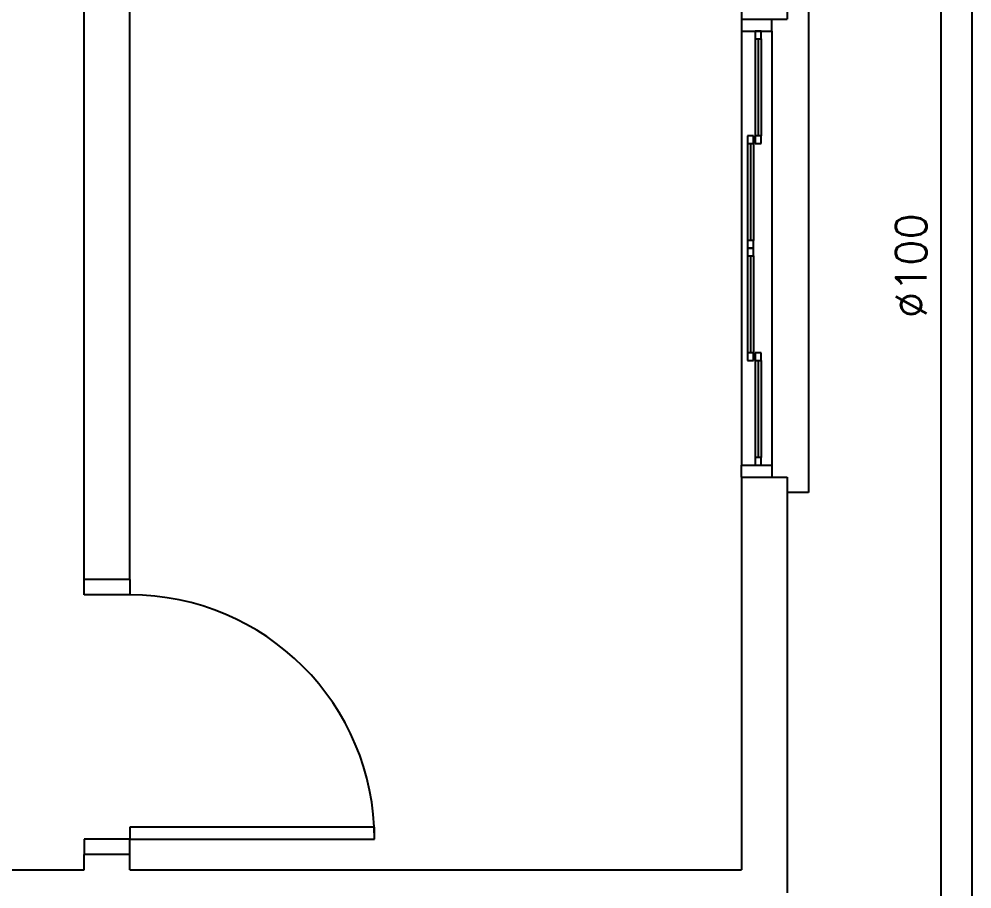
# Model space of a CAD drawing. Extents: x 241 to 398, y 106 to 179.
# Drawn here: x 250.682 to 253.799, y 126.914 to 129.762 of the extents above; entities that cross this region are included whole.
import ezdxf
from ezdxf.enums import TextEntityAlignment as Align

# ---------------------------------------------------------------- set-up
doc = ezdxf.new("R2010")
doc.units = 0
for name, color, linetype in [('ALVVISTA', 8, 'CONTINUOUS'), ('TIGRECAD', 2, 'CONTINUOUS'), ('TINTERNO', 7, 'CONTINUOUS')]:
    doc.layers.add(name, color=color, linetype=linetype)
doc.styles.add('ROMANS', font='romans.shx')

msp = doc.modelspace()

# ---------------------------------------------------------------- linework, layer by layer
at = {"layer": 'ALVVISTA'}
for p, q in [((253.1952, 131.1219, -3.35), (253.1952, 129.7619, -3.35)), ((253.0452, 131.0469, -3.35), (253.0452, 129.7619, -3.35)), ((251.0452, 127.9269, -3.35), (251.0452, 129.8869, -3.35)), ((250.8952, 127.9269, -3.35), (250.8952, 129.8119, -3.35)), ((253.2652, 129.8119, -3.35), (253.2652, 128.2119, -3.35)), ((253.0452, 129.7619, -3.35), (253.1952, 129.7619, -3.35)), ((253.0452, 129.7619, -3.35), (253.0452, 129.7219, -3.35)), ((253.1452, 129.7219, -3.35), (253.1452, 129.7619, -3.35)), ((253.0452, 129.7219, -3.35), (253.0452, 128.3019, -3.35)), ((253.0452, 129.7219, -3.35), (253.1452, 129.7219, -3.35)), ((253.0902, 129.7219, -3.35), (253.0902, 129.6969, -3.35)), ((253.1102, 129.7219, -3.35), (253.0902, 129.7219, -3.35)), ((253.1102, 129.6969, -3.35), (253.1102, 129.7219, -3.35)), ((253.1452, 129.7219, -3.35), (253.1452, 128.3019, -3.35)), ((253.0902, 129.6969, -3.35), (253.0902, 129.3794, -3.35)), ((253.0902, 129.6969, -3.35), (253.1102, 129.6969, -3.35)), ((253.1002, 129.6969, -3.35), (253.1002, 129.3794, -3.35)), ((253.1102, 129.6969, -3.35), (253.1102, 129.3794, -3.35)), ((253.0652, 129.3794, -3.35), (253.0652, 129.3544, -3.35)), ((253.0852, 129.3794, -3.35), (253.0652, 129.3794, -3.35)), ((253.0852, 129.3544, -3.35), (253.0852, 129.3794, -3.35)), ((253.1102, 129.3794, -3.35), (253.0902, 129.3794, -3.35)), ((253.0902, 129.3794, -3.35), (253.0902, 129.3544, -3.35)), ((253.1102, 129.3544, -3.35), (253.1102, 129.3794, -3.35)), ((253.0652, 129.3544, -3.35), (253.0652, 129.0369, -3.35)), ((253.0652, 129.3544, -3.35), (253.0852, 129.3544, -3.35)), ((253.0752, 129.3544, -3.35), (253.0752, 129.0369, -3.35)), ((253.0852, 129.3544, -3.35), (253.0852, 129.0369, -3.35)), ((253.0902, 129.3544, -3.35), (253.1102, 129.3544, -3.35)), ((253.0852, 129.0369, -3.35), (253.0652, 129.0369, -3.35)), ((253.0652, 129.0369, -3.35), (253.0652, 129.0119, -3.35)), ((253.0852, 129.0119, -3.35), (253.0852, 129.0369, -3.35)), ((253.0652, 129.0119, -3.35), (253.0652, 128.9869, -3.35)), ((253.0852, 129.0119, -3.35), (253.0652, 129.0119, -3.35)), ((253.0652, 129.0119, -3.35), (253.0852, 129.0119, -3.35)), ((253.0652, 128.9869, -3.35), (253.0652, 128.6694, -3.35)), ((253.0652, 128.9869, -3.35), (253.0852, 128.9869, -3.35)), ((253.0752, 128.9869, -3.35), (253.0752, 128.6694, -3.35)), ((253.0852, 128.9869, -3.35), (253.0852, 129.0119, -3.35)), ((253.0852, 128.9869, -3.35), (253.0852, 128.6694, -3.35)), ((253.0852, 128.6694, -3.35), (253.0652, 128.6694, -3.35)), ((253.0652, 128.6694, -3.35), (253.0652, 128.6444, -3.35)), ((253.0652, 128.6444, -3.35), (253.0852, 128.6444, -3.35)), ((253.0852, 128.6444, -3.35), (253.0852, 128.6694, -3.35)), ((253.0902, 128.6694, -3.35), (253.0902, 128.6444, -3.35)), ((253.1102, 128.6694, -3.35), (253.0902, 128.6694, -3.35)), ((253.0902, 128.6444, -3.35), (253.0902, 128.3269, -3.35)), ((253.0902, 128.6444, -3.35), (253.1102, 128.6444, -3.35)), ((253.1002, 128.6444, -3.35), (253.1002, 128.3269, -3.35)), ((253.1102, 128.6444, -3.35), (253.1102, 128.6694, -3.35)), ((253.1102, 128.6444, -3.35), (253.1102, 128.3269, -3.35)), ((253.0452, 128.2619, -3.35), (253.0452, 128.3019, -3.35)), ((253.0452, 128.3019, -3.35), (253.1452, 128.3019, -3.35)), ((253.1102, 128.3269, -3.35), (253.0902, 128.3269, -3.35)), ((253.0902, 128.3269, -3.35), (253.0902, 128.3019, -3.35)), ((253.0902, 128.3019, -3.35), (253.1102, 128.3019, -3.35)), ((253.1102, 128.3019, -3.35), (253.1102, 128.3269, -3.35)), ((253.1452, 128.3019, -3.35), (253.1452, 128.2619, -3.35)), ((253.0452, 128.2619, -3.35), (253.1952, 128.2619, -3.35)), ((253.0452, 128.2619, -3.35), (253.0452, 126.9769, -3.35)), ((253.1952, 128.2619, -3.35), (253.1952, 126.9019, -3.35)), ((253.2652, 128.2119, -3.35), (253.1952, 128.2119, -3.35)), ((251.0452, 127.9269, -3.35), (250.8952, 127.9269, -3.35)), ((250.8952, 127.8769, -3.35), (250.8952, 127.9269, -3.35)), ((251.0452, 127.9269, -3.35), (251.0452, 127.8769, -3.35)), ((251.0452, 127.8769, -3.35), (250.8952, 127.8769, -3.35)), ((251.8452, 127.1169, -3.35), (251.0452, 127.1169, -3.35)), ((251.0452, 127.1169, -3.35), (251.0452, 127.0769, -3.35)), ((251.8452, 127.0769, -3.35), (251.8452, 127.1169, -3.35)), ((251.0452, 127.0769, -3.35), (250.8952, 127.0769, -3.35)), ((250.8952, 127.0769, -3.35), (250.8952, 127.0269, -3.35)), ((251.0452, 127.0769, -3.35), (251.8452, 127.0769, -3.35)), ((251.0452, 127.0269, -3.35), (251.0452, 127.0769, -3.35)), ((250.8952, 126.9769, -3.35), (250.8952, 127.0269, -3.35)), ((251.0452, 127.0269, -3.35), (250.8952, 127.0269, -3.35)), ((251.0452, 126.9769, -3.35), (251.0452, 127.0269, -3.35)), ((247.3452, 126.9769, -3.35), (250.8952, 126.9769, -3.35)), ((251.0452, 126.9769, -3.35), (253.0452, 126.9769, -3.35))]:
    msp.add_line(p, q, dxfattribs=at)
msp.add_arc((251.0452, 127.0769, -3.35), 0.8, 0, 90, dxfattribs=at)
at = {"layer": 'TIGRECAD'}
for p, q in [((253.6978, 131.1572, -3.35), (253.6978, 125.7872, -3.35)), ((253.7994, 131.1572, -3.35), (253.7994, 125.7872, -3.35))]:
    msp.add_line(p, q, dxfattribs=at)

# ---------------------------------------------------------------- texts
at = {"layer": 'TINTERNO', "style": 'ROMANS'}
msp.add_text('%%c100', height=0.1, rotation=90, dxfattribs=at).set_placement((253.6805, 128.9545), align=Align.BOTTOM_CENTER)

doc.saveas('drawing.dxf')
